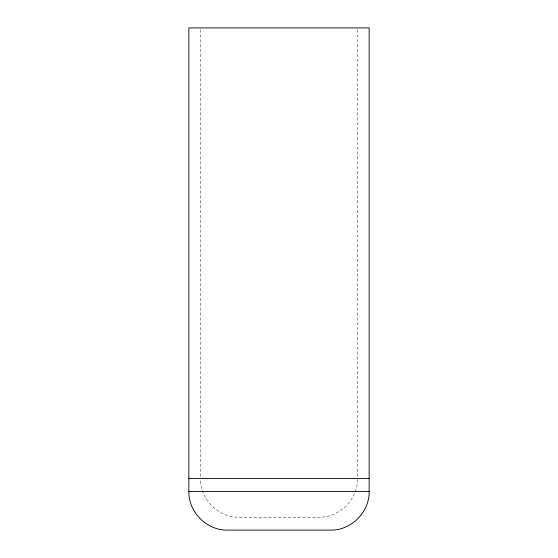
<?xml version="1.0" encoding="UTF-8"?>
<svg xmlns="http://www.w3.org/2000/svg" width="558" height="558" viewBox="0 0 558 558"><rect width="100%" height="100%" fill="white"/><g stroke="black" fill="none" stroke-linecap="round" stroke-linejoin="round"><path stroke-width="0.42" stroke-dasharray="2.79 2.09" d="M357.511 479.462C357.573 499.794 339.222 517.671 318.918 517.224L239.082 517.224C218.778 517.671 200.427 499.794 200.489 479.462M357.552 29.644L357.552 478.59M200.448 29.644L200.448 478.59"/><path stroke-width="0.84" d="M369.138 491.472C369.612 512.111 351.149 530.574 330.51 530.1L227.49 530.1C206.851 530.574 188.388 512.111 188.862 491.472L188.862 27.9L369.138 27.9L369.138 491.472L188.862 491.472M188.862 478.59L369.138 478.59"/></g></svg>
